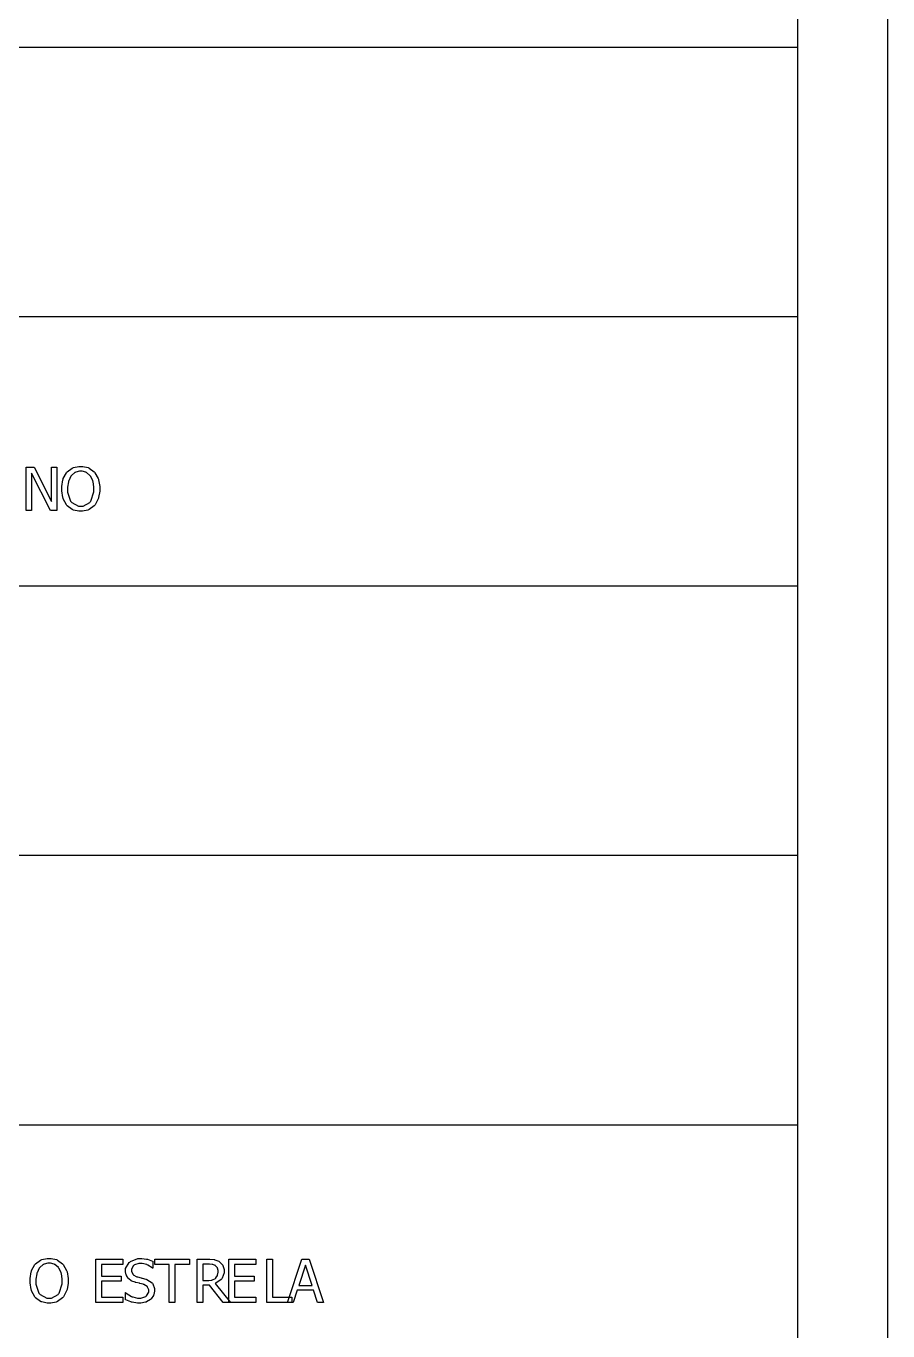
# Model space of a CAD drawing. Header units: millimetres. Extents: x 1974 to 2560, y 1429 to 1567.
# Drawn here: x 2504.77 to 2508.15, y 1517.42 to 1522.53 of the extents above; entities that cross this region are included whole.
import ezdxf

# ---------------------------------------------------------------- set-up
doc = ezdxf.new("R2010")
doc.units = ezdxf.units.MM
for name, color, linetype in [('MARGEM', 1, 'Continuous'), ('TEXTO', 4, 'Continuous'), ('TIMBRE', 7, 'Continuous')]:
    doc.layers.add(name, color=color, linetype=linetype)

msp = doc.modelspace()

# ---------------------------------------------------------------- linework, layer by layer
at = {"layer": 'MARGEM', "color": 7}
msp.add_lwpolyline([(2478.4513, 1512.6706), (2508.1513, 1512.6706), (2508.1513, 1533.6956), (2478.4513, 1533.6956)], close=True, dxfattribs=at)
at = {"layer": 'TEXTO', "color": 0}
for p, q in [((2507.7976, 1522.4505), (2478.9131, 1522.4505)), ((2507.7976, 1521.3945), (2478.9131, 1521.3945)), ((2504.7714, 1520.636), (2504.7714, 1520.805)), ((2504.7714, 1520.805), (2504.8032, 1520.805)), ((2504.867, 1520.636), (2504.7925, 1520.7817)), ((2504.7925, 1520.7817), (2504.7925, 1520.636)), ((2504.8032, 1520.805), (2504.8712, 1520.6712)), ((2504.8712, 1520.6712), (2504.8712, 1520.805)), ((2504.8712, 1520.805), (2504.8921, 1520.805)), ((2504.8921, 1520.805), (2504.8921, 1520.636)), ((2504.8921, 1520.805), (2504.8921, 1520.805)), ((2504.9161, 1520.7579), (2504.9169, 1520.7606)), ((2504.9169, 1520.7606), (2504.9293, 1520.7836)), ((2504.9293, 1520.7836), (2504.9311, 1520.7856)), ((2504.9311, 1520.7856), (2504.9325, 1520.7875)), ((2504.9325, 1520.7875), (2504.9522, 1520.8017)), ((2504.9467, 1520.7702), (2504.9382, 1520.7522)), ((2504.948, 1520.7716), (2504.9467, 1520.7702)), ((2504.9492, 1520.7731), (2504.948, 1520.7716)), ((2504.9626, 1520.7841), (2504.9492, 1520.7731)), ((2504.9522, 1520.8017), (2504.9547, 1520.8026)), ((2504.9547, 1520.8026), (2504.9569, 1520.8036)), ((2504.9569, 1520.8036), (2504.9782, 1520.8084)), ((2504.9641, 1520.7848), (2504.9626, 1520.7841)), ((2504.9656, 1520.7856), (2504.9641, 1520.7848)), ((2504.9802, 1520.7891), (2504.9656, 1520.7856)), ((2504.9782, 1520.8084), (2504.9854, 1520.8084)), ((2504.9854, 1520.7891), (2504.9802, 1520.7891)), ((2504.9854, 1520.8084), (2504.9932, 1520.8084)), ((2504.9904, 1520.7891), (2504.9854, 1520.7891)), ((2505.0051, 1520.7855), (2504.9904, 1520.7891)), ((2504.9932, 1520.8084), (2505.014, 1520.8035)), ((2505.0068, 1520.7847), (2505.0051, 1520.7855)), ((2505.0083, 1520.784), (2505.0068, 1520.7847)), ((2505.0217, 1520.773), (2505.0083, 1520.784)), ((2505.014, 1520.8035), (2505.0165, 1520.8025)), ((2505.0165, 1520.8025), (2505.0187, 1520.8015)), ((2505.0187, 1520.8015), (2505.0381, 1520.7874)), ((2505.0229, 1520.7716), (2505.0217, 1520.773)), ((2505.0239, 1520.7702), (2505.0229, 1520.7716)), ((2505.0324, 1520.7524), (2505.0239, 1520.7702)), ((2505.0381, 1520.7874), (2505.0398, 1520.7856)), ((2505.0398, 1520.7856), (2505.0413, 1520.7837)), ((2505.0398, 1520.7856), (2505.0398, 1520.7856)), ((2505.0413, 1520.7837), (2505.054, 1520.7608)), ((2505.054, 1520.7608), (2505.055, 1520.758)), ((2504.9107, 1520.7299), (2504.9152, 1520.7553)), ((2504.9107, 1520.7204), (2504.9107, 1520.7299)), ((2504.9107, 1520.7119), (2504.9107, 1520.7204)), ((2504.9152, 1520.686), (2504.9107, 1520.7119)), ((2504.9152, 1520.7553), (2504.9161, 1520.7579)), ((2504.9371, 1520.7478), (2504.934, 1520.7273)), ((2504.934, 1520.7273), (2504.934, 1520.7204)), ((2504.934, 1520.7204), (2504.934, 1520.7078)), ((2504.9378, 1520.7499), (2504.9371, 1520.7478)), ((2504.9382, 1520.7522), (2504.9378, 1520.7499)), ((2505.0331, 1520.7502), (2505.0324, 1520.7524)), ((2505.0336, 1520.748), (2505.0331, 1520.7502)), ((2505.0369, 1520.7279), (2505.0336, 1520.748)), ((2505.0369, 1520.7204), (2505.0369, 1520.7279)), ((2505.0369, 1520.7085), (2505.0369, 1520.7204)), ((2505.0369, 1520.7204), (2505.0369, 1520.7204)), ((2505.055, 1520.758), (2505.0557, 1520.7553)), ((2505.0557, 1520.7553), (2505.0602, 1520.7292)), ((2505.0602, 1520.7112), (2505.0557, 1520.6862)), ((2505.0602, 1520.7292), (2505.0602, 1520.7204)), ((2505.0602, 1520.7204), (2505.0602, 1520.7112)), ((2504.9159, 1520.6832), (2504.9152, 1520.686)), ((2504.9169, 1520.6805), (2504.9159, 1520.6832)), ((2504.9293, 1520.6575), (2504.9169, 1520.6805)), ((2504.934, 1520.7078), (2504.9457, 1520.6726)), ((2504.9457, 1520.6726), (2504.948, 1520.6695)), ((2504.948, 1520.6695), (2504.9504, 1520.6666)), ((2504.9504, 1520.6666), (2504.9768, 1520.652)), ((2504.9949, 1520.652), (2505.0205, 1520.6666)), ((2505.0205, 1520.6666), (2505.0229, 1520.6695)), ((2505.0229, 1520.6695), (2505.0252, 1520.6726)), ((2505.0252, 1520.6726), (2505.0369, 1520.7085)), ((2505.054, 1520.6806), (2505.0416, 1520.6575)), ((2505.055, 1520.6833), (2505.054, 1520.6806)), ((2505.0557, 1520.6862), (2505.055, 1520.6833)), ((2504.7925, 1520.636), (2504.7714, 1520.636)), ((2504.8921, 1520.636), (2504.867, 1520.636)), ((2504.9311, 1520.6555), (2504.9293, 1520.6575)), ((2504.9325, 1520.6537), (2504.9311, 1520.6555)), ((2504.9522, 1520.6393), (2504.9325, 1520.6537)), ((2504.9547, 1520.6383), (2504.9522, 1520.6393)), ((2504.9569, 1520.6373), (2504.9547, 1520.6383)), ((2504.9777, 1520.6326), (2504.9569, 1520.6373)), ((2504.9768, 1520.652), (2504.9854, 1520.652)), ((2504.9854, 1520.6326), (2504.9777, 1520.6326)), ((2504.9854, 1520.652), (2504.9949, 1520.652)), ((2504.9924, 1520.6326), (2504.9854, 1520.6326)), ((2505.0135, 1520.6372), (2504.9924, 1520.6326)), ((2505.0158, 1520.6381), (2505.0135, 1520.6372)), ((2505.018, 1520.6391), (2505.0158, 1520.6381)), ((2505.0381, 1520.6536), (2505.018, 1520.6391)), ((2505.0398, 1520.6555), (2505.0381, 1520.6536)), ((2505.0416, 1520.6575), (2505.0398, 1520.6555)), ((2507.7976, 1520.3385), (2478.9131, 1520.3385)), ((2507.7976, 1519.2826), (2478.9131, 1519.2826)), ((2507.7976, 1518.2266), (2478.9131, 1518.2266)), ((2504.8084, 1517.6831), (2504.828, 1517.6972)), ((2504.828, 1517.6972), (2504.8305, 1517.6982)), ((2504.8305, 1517.6982), (2504.8327, 1517.6992)), ((2504.8327, 1517.6992), (2504.8541, 1517.704)), ((2504.8541, 1517.704), (2504.8613, 1517.704)), ((2504.8613, 1517.704), (2504.869, 1517.704)), ((2504.869, 1517.704), (2504.8898, 1517.6991)), ((2504.8898, 1517.6991), (2504.8923, 1517.698)), ((2504.8923, 1517.698), (2504.8945, 1517.697)), ((2504.8945, 1517.697), (2504.9139, 1517.683)), ((2505.0446, 1517.5316), (2505.0446, 1517.7005)), ((2505.0446, 1517.7005), (2505.1501, 1517.7005)), ((2505.1501, 1517.7005), (2505.1501, 1517.6805)), ((2505.1777, 1517.6896), (2505.1801, 1517.692)), ((2505.1801, 1517.692), (2505.2087, 1517.7036)), ((2505.2087, 1517.7036), (2505.2184, 1517.7036)), ((2505.2184, 1517.7036), (2505.2251, 1517.7036)), ((2505.2251, 1517.7036), (2505.243, 1517.7012)), ((2505.243, 1517.7012), (2505.2453, 1517.7007)), ((2505.2453, 1517.7007), (2505.2472, 1517.7003)), ((2505.2472, 1517.7003), (2505.2668, 1517.6935)), ((2505.2668, 1517.6935), (2505.2686, 1517.6927)), ((2505.2686, 1517.6927), (2505.2686, 1517.6658)), ((2505.2757, 1517.6805), (2505.2757, 1517.7005)), ((2505.2757, 1517.7005), (2505.4116, 1517.7005)), ((2505.4116, 1517.7005), (2505.4116, 1517.6805)), ((2505.442, 1517.5316), (2505.442, 1517.7005)), ((2505.442, 1517.7005), (2505.4854, 1517.7005)), ((2505.4854, 1517.7005), (2505.4914, 1517.7005)), ((2505.4914, 1517.7005), (2505.5082, 1517.6993)), ((2505.5082, 1517.6993), (2505.5098, 1517.699)), ((2505.5098, 1517.699), (2505.5112, 1517.6988)), ((2505.5112, 1517.6988), (2505.5269, 1517.6926)), ((2505.5269, 1517.6926), (2505.5283, 1517.6916)), ((2505.5283, 1517.6916), (2505.5298, 1517.6907)), ((2505.5661, 1517.5316), (2505.5661, 1517.7005)), ((2505.5661, 1517.7005), (2505.6719, 1517.7005)), ((2505.6719, 1517.7005), (2505.6719, 1517.6805)), ((2505.7151, 1517.5316), (2505.7151, 1517.7005)), ((2505.7151, 1517.7005), (2505.7375, 1517.7005)), ((2505.7375, 1517.7005), (2505.7375, 1517.5516)), ((2505.7964, 1517.5316), (2505.8532, 1517.7005)), ((2505.8532, 1517.7005), (2505.8808, 1517.7005)), ((2505.8808, 1517.7005), (2505.9379, 1517.5316)), ((2504.7865, 1517.6254), (2504.791, 1517.6509)), ((2504.791, 1517.6509), (2504.792, 1517.6535)), ((2504.792, 1517.6535), (2504.7927, 1517.6562)), ((2504.7927, 1517.6562), (2504.8051, 1517.6793)), ((2504.8051, 1517.6793), (2504.8069, 1517.6811)), ((2504.8069, 1517.6811), (2504.8084, 1517.6831)), ((2504.8129, 1517.6434), (2504.8098, 1517.6229)), ((2504.8136, 1517.6455), (2504.8129, 1517.6434)), ((2504.8141, 1517.6478), (2504.8136, 1517.6455)), ((2504.8225, 1517.6658), (2504.8141, 1517.6478)), ((2504.8238, 1517.6671), (2504.8225, 1517.6658)), ((2504.825, 1517.6687), (2504.8238, 1517.6671)), ((2504.8384, 1517.6797), (2504.825, 1517.6687)), ((2504.8399, 1517.6803), (2504.8384, 1517.6797)), ((2504.8414, 1517.6811), (2504.8399, 1517.6803)), ((2504.8558, 1517.6846), (2504.8414, 1517.6811)), ((2504.8613, 1517.6846), (2504.8558, 1517.6846)), ((2504.8662, 1517.6846), (2504.8613, 1517.6846)), ((2504.8809, 1517.681), (2504.8662, 1517.6846)), ((2504.8826, 1517.6802), (2504.8809, 1517.681)), ((2504.8841, 1517.6796), (2504.8826, 1517.6802)), ((2504.8976, 1517.6686), (2504.8841, 1517.6796)), ((2504.8988, 1517.6671), (2504.8976, 1517.6686)), ((2504.8997, 1517.6658), (2504.8988, 1517.6671)), ((2504.9082, 1517.648), (2504.8997, 1517.6658)), ((2504.909, 1517.6457), (2504.9082, 1517.648)), ((2504.9095, 1517.6436), (2504.909, 1517.6457)), ((2504.9127, 1517.6235), (2504.9095, 1517.6436)), ((2504.9139, 1517.683), (2504.9157, 1517.6811)), ((2504.9157, 1517.6811), (2504.9171, 1517.6793)), ((2504.9157, 1517.6811), (2504.9157, 1517.6811)), ((2504.9171, 1517.6793), (2504.9298, 1517.6564)), ((2504.9298, 1517.6564), (2504.9306, 1517.6536)), ((2504.9306, 1517.6536), (2504.9316, 1517.6509)), ((2504.9316, 1517.6509), (2504.936, 1517.6248)), ((2505.1501, 1517.6805), (2505.0669, 1517.6805)), ((2505.0669, 1517.6805), (2505.0669, 1517.6343)), ((2505.1616, 1517.6638), (2505.1749, 1517.6874)), ((2505.1616, 1517.6552), (2505.1616, 1517.6638)), ((2505.1616, 1517.6512), (2505.1616, 1517.6552)), ((2505.164, 1517.6391), (2505.1616, 1517.6512)), ((2505.1749, 1517.6874), (2505.1777, 1517.6896)), ((2505.1928, 1517.6757), (2505.1849, 1517.6622)), ((2505.1849, 1517.6622), (2505.1849, 1517.6576)), ((2505.1849, 1517.6576), (2505.1849, 1517.6534)), ((2505.1849, 1517.6534), (2505.1896, 1517.6415)), ((2505.1896, 1517.6415), (2505.1906, 1517.6405)), ((2505.1906, 1517.6405), (2505.1916, 1517.6395)), ((2505.1946, 1517.6769), (2505.1928, 1517.6757)), ((2505.1961, 1517.6781), (2505.1946, 1517.6769)), ((2505.2134, 1517.6842), (2505.1961, 1517.6781)), ((2505.2199, 1517.6842), (2505.2134, 1517.6842)), ((2505.2258, 1517.6842), (2505.2199, 1517.6842)), ((2505.2442, 1517.6797), (2505.2258, 1517.6842)), ((2505.2462, 1517.6787), (2505.2442, 1517.6797)), ((2505.2482, 1517.6778), (2505.2462, 1517.6787)), ((2505.2656, 1517.6671), (2505.2482, 1517.6778)), ((2505.2668, 1517.6658), (2505.2656, 1517.6671)), ((2505.2686, 1517.6658), (2505.2668, 1517.6658)), ((2505.3324, 1517.6805), (2505.2757, 1517.6805)), ((2505.3324, 1517.5316), (2505.3324, 1517.6805)), ((2505.4116, 1517.6805), (2505.3547, 1517.6805)), ((2505.3547, 1517.6805), (2505.3547, 1517.5316)), ((2505.4867, 1517.6812), (2505.4643, 1517.6812)), ((2505.4643, 1517.6812), (2505.4643, 1517.6175)), ((2505.4901, 1517.6812), (2505.4867, 1517.6812)), ((2505.5013, 1517.6802), (2505.4901, 1517.6812)), ((2505.5023, 1517.68), (2505.5013, 1517.6802)), ((2505.5033, 1517.6798), (2505.5023, 1517.68)), ((2505.5127, 1517.6761), (2505.5033, 1517.6798)), ((2505.5135, 1517.6755), (2505.5127, 1517.6761)), ((2505.5145, 1517.6749), (2505.5135, 1517.6755)), ((2505.5212, 1517.6671), (2505.5145, 1517.6749)), ((2505.5214, 1517.6661), (2505.5212, 1517.6671)), ((2505.5219, 1517.6652), (2505.5214, 1517.6661)), ((2505.5241, 1517.6563), (2505.5219, 1517.6652)), ((2505.5221, 1517.6387), (2505.5241, 1517.6495)), ((2505.5241, 1517.653), (2505.5241, 1517.6563)), ((2505.5241, 1517.6495), (2505.5241, 1517.653)), ((2505.5241, 1517.653), (2505.5241, 1517.653)), ((2505.5298, 1517.6907), (2505.5415, 1517.6785)), ((2505.5477, 1517.647), (2505.5397, 1517.6257)), ((2505.5415, 1517.6785), (2505.5425, 1517.6769)), ((2505.5425, 1517.6769), (2505.5433, 1517.6755)), ((2505.5433, 1517.6755), (2505.5477, 1517.66)), ((2505.5477, 1517.66), (2505.5477, 1517.6547)), ((2505.5477, 1517.6547), (2505.5477, 1517.647)), ((2505.6719, 1517.6805), (2505.5887, 1517.6805)), ((2505.5887, 1517.6805), (2505.5887, 1517.6343)), ((2505.8664, 1517.6776), (2505.8406, 1517.598)), ((2505.8925, 1517.598), (2505.8664, 1517.6776)), ((2504.7865, 1517.616), (2504.7865, 1517.6254)), ((2504.7865, 1517.6075), (2504.7865, 1517.616)), ((2504.791, 1517.5816), (2504.7865, 1517.6075)), ((2504.8098, 1517.6229), (2504.8098, 1517.616)), ((2504.8098, 1517.616), (2504.8098, 1517.6033)), ((2504.8098, 1517.6033), (2504.8215, 1517.5681)), ((2504.901, 1517.5681), (2504.9127, 1517.6041)), ((2504.9127, 1517.616), (2504.9127, 1517.6235)), ((2504.9127, 1517.6041), (2504.9127, 1517.616)), ((2504.9127, 1517.616), (2504.9127, 1517.616)), ((2504.936, 1517.6068), (2504.9316, 1517.5818)), ((2504.936, 1517.6248), (2504.936, 1517.616)), ((2504.936, 1517.616), (2504.936, 1517.6068)), ((2505.0669, 1517.6343), (2505.1444, 1517.6343)), ((2505.1444, 1517.6143), (2505.0669, 1517.6143)), ((2505.0669, 1517.6143), (2505.0669, 1517.5516)), ((2505.1444, 1517.6343), (2505.1444, 1517.6143)), ((2505.1645, 1517.6378), (2505.164, 1517.6391)), ((2505.165, 1517.6366), (2505.1645, 1517.6378)), ((2505.1717, 1517.6257), (2505.165, 1517.6366)), ((2505.1725, 1517.6248), (2505.1717, 1517.6257)), ((2505.1735, 1517.6239), (2505.1725, 1517.6248)), ((2505.1837, 1517.6161), (2505.1735, 1517.6239)), ((2505.1849, 1517.6155), (2505.1837, 1517.6161)), ((2505.1858, 1517.6149), (2505.1849, 1517.6155)), ((2505.199, 1517.6102), (2505.1858, 1517.6149)), ((2505.1916, 1517.6395), (2505.2053, 1517.6317)), ((2505.2006, 1517.6098), (2505.199, 1517.6102)), ((2505.202, 1517.6094), (2505.2006, 1517.6098)), ((2505.2157, 1517.6061), (2505.202, 1517.6094)), ((2505.2053, 1517.6317), (2505.207, 1517.6313)), ((2505.207, 1517.6313), (2505.2082, 1517.631)), ((2505.2082, 1517.631), (2505.2229, 1517.6273)), ((2505.2167, 1517.6058), (2505.2157, 1517.6061)), ((2505.2177, 1517.6056), (2505.2167, 1517.6058)), ((2505.2296, 1517.6024), (2505.2177, 1517.6056)), ((2505.2229, 1517.6273), (2505.2246, 1517.6269)), ((2505.2246, 1517.6269), (2505.2261, 1517.6265)), ((2505.2261, 1517.6265), (2505.2405, 1517.6227)), ((2505.231, 1517.6021), (2505.2296, 1517.6024)), ((2505.2328, 1517.6016), (2505.231, 1517.6021)), ((2505.246, 1517.5937), (2505.2328, 1517.6016)), ((2505.2405, 1517.6227), (2505.2417, 1517.6223)), ((2505.2417, 1517.6223), (2505.2445, 1517.6215)), ((2505.2445, 1517.6215), (2505.2658, 1517.6081)), ((2505.247, 1517.5926), (2505.246, 1517.5937)), ((2505.2477, 1517.5916), (2505.247, 1517.5926)), ((2505.252, 1517.5803), (2505.2477, 1517.5916)), ((2505.2658, 1517.6081), (2505.2671, 1517.6062)), ((2505.2671, 1517.6062), (2505.2686, 1517.6045)), ((2505.2686, 1517.6045), (2505.2753, 1517.5859)), ((2505.4643, 1517.6175), (2505.4841, 1517.6175)), ((2505.4901, 1517.5987), (2505.4643, 1517.5987)), ((2505.4643, 1517.5987), (2505.4643, 1517.5316)), ((2505.4841, 1517.6175), (2505.4884, 1517.6175)), ((2505.4884, 1517.6175), (2505.5, 1517.6189)), ((2505.5435, 1517.5316), (2505.4901, 1517.5987)), ((2505.5, 1517.6189), (2505.5015, 1517.6192)), ((2505.5015, 1517.6192), (2505.5028, 1517.6195)), ((2505.5028, 1517.6195), (2505.5137, 1517.6253)), ((2505.5152, 1517.6062), (2505.5127, 1517.6052)), ((2505.5127, 1517.6052), (2505.5726, 1517.5316)), ((2505.5127, 1517.6052), (2505.5127, 1517.6052)), ((2505.5137, 1517.6253), (2505.5147, 1517.6262)), ((2505.5147, 1517.6262), (2505.5155, 1517.6271)), ((2505.5366, 1517.6216), (2505.5152, 1517.6062)), ((2505.5155, 1517.6271), (2505.5214, 1517.6365)), ((2505.5214, 1517.6365), (2505.5219, 1517.6376)), ((2505.5219, 1517.6376), (2505.5221, 1517.6387)), ((2505.5383, 1517.6236), (2505.5366, 1517.6216)), ((2505.5397, 1517.6257), (2505.5383, 1517.6236)), ((2505.5887, 1517.6343), (2505.666, 1517.6343)), ((2505.666, 1517.6143), (2505.5887, 1517.6143)), ((2505.5887, 1517.6143), (2505.5887, 1517.5516)), ((2505.666, 1517.6343), (2505.666, 1517.6143)), ((2505.8406, 1517.598), (2505.8925, 1517.598)), ((2505.8406, 1517.598), (2505.8406, 1517.598)), ((2504.7917, 1517.5788), (2504.791, 1517.5816)), ((2504.7927, 1517.5761), (2504.7917, 1517.5788)), ((2504.8051, 1517.5531), (2504.7927, 1517.5761)), ((2504.8066, 1517.5511), (2504.8051, 1517.5531)), ((2504.8084, 1517.5493), (2504.8066, 1517.5511)), ((2504.828, 1517.5348), (2504.8084, 1517.5493)), ((2504.8215, 1517.5681), (2504.8238, 1517.5651)), ((2504.8238, 1517.5651), (2504.8262, 1517.5622)), ((2504.8262, 1517.5622), (2504.8526, 1517.5475)), ((2504.8526, 1517.5475), (2504.8613, 1517.5475)), ((2504.8613, 1517.5475), (2504.8707, 1517.5475)), ((2504.8707, 1517.5475), (2504.8963, 1517.5622)), ((2504.9139, 1517.5492), (2504.8938, 1517.5347)), ((2504.8963, 1517.5622), (2504.8988, 1517.5651)), ((2504.8988, 1517.5651), (2504.901, 1517.5681)), ((2504.9157, 1517.5511), (2504.9139, 1517.5492)), ((2504.9174, 1517.5531), (2504.9157, 1517.5511)), ((2504.9298, 1517.5762), (2504.9174, 1517.5531)), ((2504.9308, 1517.579), (2504.9298, 1517.5762)), ((2504.9316, 1517.5818), (2504.9308, 1517.579)), ((2505.0669, 1517.5516), (2505.1501, 1517.5516)), ((2505.1501, 1517.5516), (2505.1501, 1517.5316)), ((2505.1603, 1517.5417), (2505.1603, 1517.5698)), ((2505.1603, 1517.5698), (2505.1618, 1517.5698)), ((2505.1623, 1517.5408), (2505.1603, 1517.5417)), ((2505.1618, 1517.5698), (2505.1637, 1517.5681)), ((2505.1824, 1517.5331), (2505.1623, 1517.5408)), ((2505.1637, 1517.5681), (2505.1846, 1517.5546)), ((2505.1846, 1517.5546), (2505.1871, 1517.5537)), ((2505.1871, 1517.5537), (2505.1894, 1517.5528)), ((2505.1894, 1517.5528), (2505.208, 1517.5479)), ((2505.208, 1517.5479), (2505.2142, 1517.5479)), ((2505.2142, 1517.5479), (2505.2211, 1517.5479)), ((2505.2211, 1517.5479), (2505.2408, 1517.5544)), ((2505.2408, 1517.5544), (2505.2422, 1517.5557)), ((2505.2422, 1517.5557), (2505.2437, 1517.557)), ((2505.2584, 1517.5427), (2505.2432, 1517.5332)), ((2505.2437, 1517.557), (2505.252, 1517.5714)), ((2505.252, 1517.5761), (2505.252, 1517.5803)), ((2505.252, 1517.5714), (2505.252, 1517.5761)), ((2505.2599, 1517.5438), (2505.2584, 1517.5427)), ((2505.2611, 1517.545), (2505.2599, 1517.5438)), ((2505.2705, 1517.5587), (2505.2611, 1517.545)), ((2505.2713, 1517.5602), (2505.2705, 1517.5587)), ((2505.2718, 1517.5619), (2505.2713, 1517.5602)), ((2505.2753, 1517.5749), (2505.2718, 1517.5619)), ((2505.2753, 1517.5859), (2505.2753, 1517.5797)), ((2505.2753, 1517.5797), (2505.2753, 1517.5749)), ((2505.5887, 1517.5516), (2505.6719, 1517.5516)), ((2505.6719, 1517.5516), (2505.6719, 1517.5316)), ((2505.7375, 1517.5516), (2505.813, 1517.5516)), ((2505.813, 1517.5516), (2505.813, 1517.5316)), ((2505.813, 1517.5516), (2505.813, 1517.5516)), ((2505.8341, 1517.5788), (2505.819, 1517.5316)), ((2505.8989, 1517.5788), (2505.8341, 1517.5788)), ((2505.9141, 1517.5316), (2505.8989, 1517.5788)), ((2504.8305, 1517.5339), (2504.828, 1517.5348)), ((2504.8327, 1517.533), (2504.8305, 1517.5339)), ((2504.8536, 1517.5281), (2504.8327, 1517.533)), ((2504.8613, 1517.5281), (2504.8536, 1517.5281)), ((2504.8682, 1517.5281), (2504.8613, 1517.5281)), ((2504.8893, 1517.5329), (2504.8682, 1517.5281)), ((2504.8916, 1517.5338), (2504.8893, 1517.5329)), ((2504.8938, 1517.5347), (2504.8916, 1517.5338)), ((2505.1501, 1517.5316), (2505.0446, 1517.5316)), ((2505.1501, 1517.5316), (2505.1501, 1517.5316)), ((2505.1846, 1517.5324), (2505.1824, 1517.5331)), ((2505.1866, 1517.5318), (2505.1846, 1517.5324)), ((2505.208, 1517.5285), (2505.1866, 1517.5318)), ((2505.2159, 1517.5285), (2505.208, 1517.5285)), ((2505.2216, 1517.5285), (2505.2159, 1517.5285)), ((2505.2159, 1517.5285), (2505.2159, 1517.5285)), ((2505.2398, 1517.5319), (2505.2216, 1517.5285)), ((2505.2415, 1517.5325), (2505.2398, 1517.5319)), ((2505.2432, 1517.5332), (2505.2415, 1517.5325)), ((2505.3547, 1517.5316), (2505.3324, 1517.5316)), ((2505.3547, 1517.5316), (2505.3547, 1517.5316)), ((2505.4643, 1517.5316), (2505.442, 1517.5316)), ((2505.5726, 1517.5316), (2505.5435, 1517.5316)), ((2505.6719, 1517.5316), (2505.5661, 1517.5316)), ((2505.6719, 1517.5316), (2505.6719, 1517.5316)), ((2505.813, 1517.5316), (2505.7151, 1517.5316)), ((2505.819, 1517.5316), (2505.7964, 1517.5316)), ((2505.819, 1517.5316), (2505.819, 1517.5316)), ((2505.9379, 1517.5316), (2505.9141, 1517.5316))]:
    msp.add_line(p, q, dxfattribs=at)
at = {"layer": 'TIMBRE', "color": 12}
msp.add_lwpolyline([(2478.9131, 1513.0586), (2507.7976, 1513.0586), (2507.7976, 1532.6956), (2478.9131, 1532.6956)], close=True, dxfattribs=at)

doc.saveas('drawing.dxf')
